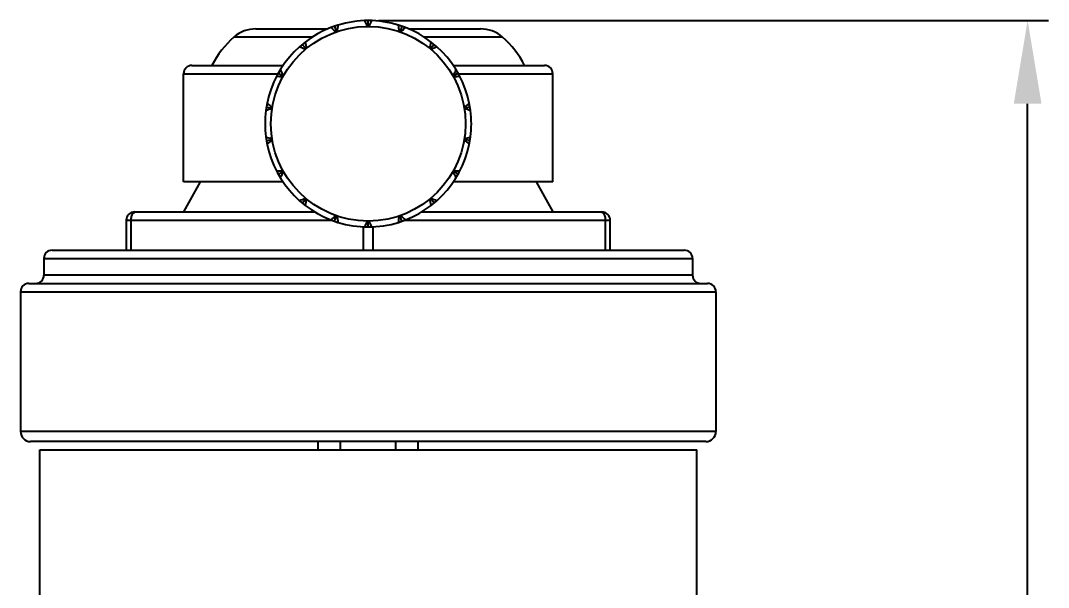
# Model space of a CAD drawing. Extents: x 9520 to 10292, y -16148 to -15602.
# Drawn here: x 9880.4 to 9942.2, y -15832.6 to -15798.5 of the extents above; entities that cross this region are included whole.
import ezdxf

# ---------------------------------------------------------------- set-up
doc = ezdxf.new("R2010")
doc.units = 0
doc.header["$MEASUREMENT"] = 0
doc.layers.get('0').update_dxf_attribs({"linetype": 'CONTINUOUS'})
doc.layers.get('DEFPOINTS').update_dxf_attribs({"linetype": 'CONTINUOUS'})
doc.layers.add('DIM', color=2, linetype='CONTINUOUS')
doc.styles.get("Standard").update_dxf_attribs({"font": 'Gulim.ttf'})
doc.dimstyles.new('ISO-25', dxfattribs={"dimtxt": 2.5, "dimasz": 2.5, "dimexe": 1.25, "dimexo": 0.625, "dimtad": 1, "dimdec": 1, "dimtxsty": 'Standard', "dimcen": 2.5, "dimadec": 0, "dimazin": 0, "dimtfac": 1, "dimtdec": 1, "dimtmove": 0, "dimatfit": 3, "dimfxl": 1, "dimarcsym": 0})

# ---------------------------------------------------------------- blocks, each defined once
blk = doc.blocks.new('*D24')
at = {"layer": 'DEFPOINTS', "color": 0, "transparency": 16777216}
for p in [(9901.29, -15798.538), (9940.931, -15798.538), (9928.29, -15966.338)]:
    blk.add_point(p, dxfattribs=at)
at = {"layer": 'DIM', "color": 3, "lineweight": -2, "transparency": 16777216}
for p, q in [((9901.915, -15798.538), (9942.181, -15798.538)), ((9940.931, -15961.338), (9940.931, -15803.538)), ((9928.915, -15966.338), (9942.181, -15966.338))]:
    blk.add_line(p, q, dxfattribs=at)
at = {"layer": 'DIM', "color": 3, "transparency": 16777216}
for points in [[(9940.098, -15803.538), (9941.765, -15803.538), (9940.931, -15798.538)], [(9940.098, -15961.338), (9941.765, -15961.338), (9940.931, -15966.338)]]:
    blk.add_solid(points, dxfattribs=at)
at = {"layer": 'DIM', "color": 3, "transparency": 16777216, "insert": (9937.736, -15889.301), "char_height": 5, "attachment_point": 5, "rotation": 90}
blk.add_mtext('167.8', dxfattribs=at)

msp = doc.modelspace()

# ---------------------------------------------------------------- linework, layer by layer
at = {"color": 7, "linetype": 'Continuous'}
for p, q in [((9901.29, -15798.888), (9901.29, -15798.538)), ((9894.532, -15799.038), (9898.851, -15799.038)), ((9899.263, -15798.879), (9899.378, -15799.209)), ((9903.317, -15798.879), (9903.203, -15799.209)), ((9903.729, -15799.038), (9908.049, -15799.038)), ((9897.926, -15799.53), (9893.218, -15799.53)), ((9897.327, -15799.97), (9897.551, -15800.239)), ((9909.363, -15799.53), (9904.654, -15799.53)), ((9905.253, -15799.97), (9905.029, -15800.239)), ((9890.195, -15808.238), (9890.195, -15801.738)), ((9890.195, -15801.738), (9895.882, -15801.738)), ((9890.695, -15801.238), (9896.181, -15801.238)), ((9895.882, -15801.706), (9896.187, -15801.877)), ((9906.698, -15801.706), (9906.393, -15801.877)), ((9906.407, -15801.238), (9911.886, -15801.238)), ((9906.698, -15801.738), (9912.386, -15801.738)), ((9912.386, -15808.238), (9912.386, -15801.738)), ((9895.171, -15803.738), (9895.517, -15803.794)), ((9907.409, -15803.738), (9907.064, -15803.794)), ((9895.171, -15805.738), (9895.517, -15805.682)), ((9907.409, -15805.738), (9907.064, -15805.682)), ((9895.882, -15807.77), (9896.187, -15807.599)), ((9906.698, -15807.77), (9906.393, -15807.599)), ((9891.195, -15808.238), (9890.195, -15810.038)), ((9896.174, -15808.238), (9890.195, -15808.238)), ((9912.386, -15808.238), (9906.399, -15808.238)), ((9911.386, -15808.238), (9912.386, -15810.038)), ((9897.327, -15809.506), (9897.551, -15809.237)), ((9905.253, -15809.506), (9905.029, -15809.237)), ((9887.241, -15810.038), (9898.075, -15810.038)), ((9899.263, -15810.597), (9899.378, -15810.267)), ((9903.317, -15810.597), (9903.203, -15810.267)), ((9904.505, -15810.038), (9915.339, -15810.038)), ((9886.741, -15810.538), (9886.741, -15812.338)), ((9886.741, -15810.538), (9899.1, -15810.538)), ((9887.041, -15812.338), (9887.041, -15810.538)), ((9900.99, -15810.93), (9900.99, -15812.338)), ((9901.29, -15810.938), (9901.29, -15810.588)), ((9901.59, -15812.338), (9901.59, -15810.927)), ((9903.479, -15810.538), (9915.839, -15810.538)), ((9915.539, -15810.538), (9915.539, -15812.338)), ((9915.839, -15812.338), (9915.839, -15810.538)), ((9882.29, -15812.338), (9920.29, -15812.338)), ((9881.79, -15812.838), (9881.79, -15813.838)), ((9881.79, -15812.838), (9920.79, -15812.838)), ((9920.79, -15812.838), (9920.79, -15813.838)), ((9920.79, -15813.838), (9881.79, -15813.838)), ((9880.89, -15814.338), (9921.69, -15814.338)), ((9880.39, -15814.838), (9880.39, -15823.238)), ((9880.39, -15814.838), (9922.19, -15814.838)), ((9922.19, -15814.838), (9922.19, -15823.238)), ((9922.19, -15823.238), (9880.39, -15823.238)), ((9921.59, -15823.838), (9880.99, -15823.838)), ((9898.29, -15824.338), (9898.29, -15823.838)), ((9899.632, -15824.338), (9899.632, -15823.838)), ((9902.948, -15824.338), (9902.948, -15823.838)), ((9904.29, -15824.338), (9904.29, -15823.838)), ((9881.54, -15958.338), (9881.54, -15824.338)), ((9881.54, -15824.338), (9921.04, -15824.338)), ((9921.04, -15958.338), (9921.04, -15824.338))]:
    msp.add_line(p, q, dxfattribs=at)
msp.add_circle((9901.29, -15804.738), 5.85, dxfattribs=at)
for centre, radius, start, end in [((9901.29, -15804.738), 6.2, 72.95307, 107.04693), ((9894.131, -15801.922), 7.737, 23.08828, 25.91175), ((9908.45, -15801.922), 7.737, 154.08824, 156.91171), ((9894.532, -15801.038), 2, 90, 131.06709), ((9901.29, -15804.738), 6.2, 107.05783, 172.63685), ((9894.001, -15804.458), 7.472, 44.45541, 47.43179), ((9907.687, -15800.094), 8.315, 171.11941, 173.78895), ((9894.893, -15800.094), 8.315, 6.21107, 8.88061), ((9901.29, -15804.738), 6.2, 7.36315, 72.94217), ((9908.58, -15804.458), 7.472, 132.56822, 135.5446), ((9908.049, -15801.038), 2, 48.93291, 90), ((9896.88, -15803.733), 5.574, 131.06709, 153.41325), ((9905.111, -15798.433), 7.729, 190.37797, 193.27931), ((9897.469, -15798.433), 7.729, 346.7207, 349.62204), ((9905.701, -15803.733), 5.574, 26.58675, 48.93291), ((9894.461, -15807.191), 7.564, 66.19824, 69.16431), ((9908.119, -15807.191), 7.564, 110.8357, 113.80177), ((9890.695, -15801.738), 0.5, 90, 180), ((9902.366, -15797.586), 7.479, 211.63163, 214.62252), ((9900.214, -15797.586), 7.479, 325.37749, 328.36838), ((9911.886, -15801.738), 0.5, 0, 90), ((9895.714, -15809.891), 7.984, 86.77047, 89.56868), ((9906.866, -15809.891), 7.984, 90.43133, 93.22954), ((9899.709, -15797.46), 7.555, 233.44911, 236.36853), ((9902.872, -15797.46), 7.555, 303.63147, 306.55089), ((9901.29, -15804.738), 6.2, 172.65079, 187.34762), ((9897.762, -15812.269), 8.727, 104.95563, 107.4773), ((9904.818, -15812.269), 8.727, 72.52271, 75.04438), ((9901.29, -15804.738), 6.2, 352.65238, 7.34921), ((9897.762, -15797.207), 8.727, 252.5227, 255.04439), ((9901.29, -15804.738), 6.2, 187.36315, 252.94217), ((9901.29, -15804.738), 6.2, 287.05783, 352.63685), ((9904.818, -15797.207), 8.727, 284.95562, 287.47731), ((9899.709, -15812.016), 7.555, 123.63141, 126.55095), ((9902.872, -15812.016), 7.555, 53.44905, 56.3686), ((9895.714, -15799.585), 7.985, 270.43133, 273.22954), ((9902.366, -15811.89), 7.48, 145.37754, 148.36833), ((9900.214, -15811.89), 7.48, 31.63168, 34.62247), ((9906.866, -15799.585), 7.985, 266.77048, 269.56868), ((9894.461, -15802.285), 7.564, 290.83568, 293.80178), ((9905.111, -15811.043), 7.729, 166.72068, 169.62206), ((9897.469, -15811.043), 7.729, 10.37795, 13.27933), ((9908.119, -15802.285), 7.564, 246.19823, 249.16433), ((9887.241, -15810.538), 0.5, 90, 180), ((9894.001, -15805.018), 7.472, 312.5682, 315.54461), ((9907.687, -15809.382), 8.314, 186.21097, 188.8807), ((9894.894, -15809.382), 8.314, 351.11931, 353.78904), ((9908.58, -15805.018), 7.472, 224.45539, 227.43181), ((9915.339, -15810.538), 0.5, 0, 90), ((9901.29, -15804.738), 6.2, 252.95124, 287.04876), ((9894.131, -15807.554), 7.737, 334.08824, 336.91171), ((9908.45, -15807.554), 7.737, 203.08828, 205.91175), ((9882.29, -15812.838), 0.5, 90, 180), ((9920.29, -15812.838), 0.5, 0, 90), ((9881.29, -15813.838), 0.5, 270, 0), ((9921.29, -15813.838), 0.5, 180, 270), ((9880.89, -15814.838), 0.5, 90, 180), ((9921.69, -15814.838), 0.5, 0, 90), ((9880.99, -15823.238), 0.6, 180, 270), ((9921.59, -15823.238), 0.6, 270, 0)]:
    msp.add_arc(centre, radius, start, end, dxfattribs=at)
for points, knots in [([(9887.041, -15810.538), (9887.041, -15810.463), (9887.056, -15810.324), (9887.106, -15810.191), (9887.141, -15810.138)], [0, 0, 0, 0, 0.540867, 1, 1, 1, 1]), ([(9887.141, -15810.138), (9887.16, -15810.11), (9887.201, -15810.061), (9887.263, -15810.038), (9887.291, -15810.038)], [0, 0, 0, 0, 0.552886, 1, 1, 1, 1]), ([(9915.289, -15810.038), (9915.316, -15810.038), (9915.375, -15810.059), (9915.415, -15810.104), (9915.434, -15810.13)], [0, 0, 0, 0, 0.450276, 1, 1, 1, 1]), ([(9915.434, -15810.13), (9915.471, -15810.183), (9915.524, -15810.319), (9915.539, -15810.461), (9915.539, -15810.538)], [0, 0, 0, 0, 0.456559, 1, 1, 1, 1])]:
    msp.add_open_spline(points, degree=3, knots=knots, dxfattribs=at)

# ---------------------------------------------------------------- dimensions: what is measured, and where the dimension line sits
at = {"layer": 'DIM'}
dim = msp.add_linear_dim(base=(9940.931, -15798.538), p1=(9928.29, -15966.338), p2=(9901.29, -15798.538), angle=90, dimstyle='ISO-25', override={"dimtxt": 5, "dimasz": 5, "dimdsep": 46, "dimcen": 5, "dimclrd": 3, "dimclre": 3, "dimclrt": 3, "dimfxl": 1.25}, dxfattribs=at)
dim.commit()
dim.dimension.update_dxf_attribs({"geometry": '*D24', "text_midpoint": (9940.931, -15889.301), "dimtype": 160})

doc.saveas('drawing.dxf')
